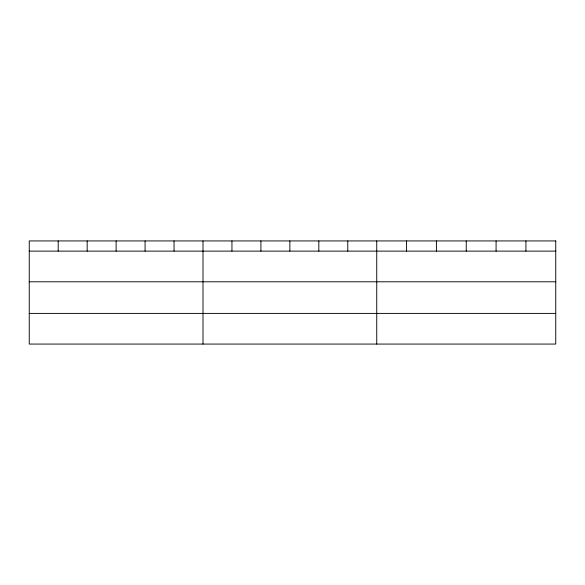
<?xml version="1.0" encoding="UTF-8"?>
<svg xmlns="http://www.w3.org/2000/svg" width="585" height="585" viewBox="0 0 585 585"><rect width="100%" height="100%" fill="white"/><g stroke="black" fill="none" stroke-linecap="round" stroke-linejoin="round"><path stroke-width="0.88" d="M29.25 251.119L555.75 251.119M29.25 281.794L555.75 281.794M29.25 313.399L555.75 313.399M525.915 240.932L525.915 251.119M496.08 240.932L496.08 251.119M466.245 240.932L466.245 251.119M436.41 240.932L436.41 251.119M406.575 240.932L406.575 251.119M376.74 240.932L376.74 344.068M347.782 240.932L347.782 251.119M318.825 240.932L318.825 251.119M289.867 240.932L289.867 251.119M260.91 240.932L260.91 251.119M231.952 240.932L231.952 251.119M202.995 240.932L202.995 344.068M174.037 240.932L174.037 251.119M145.08 240.932L145.08 251.119M116.123 240.932L116.123 251.119M87.165 240.932L87.165 251.119M58.207 240.932L58.207 251.119M555.75 240.932L29.25 240.932L29.25 344.068L555.75 344.068L555.75 240.932"/></g></svg>
